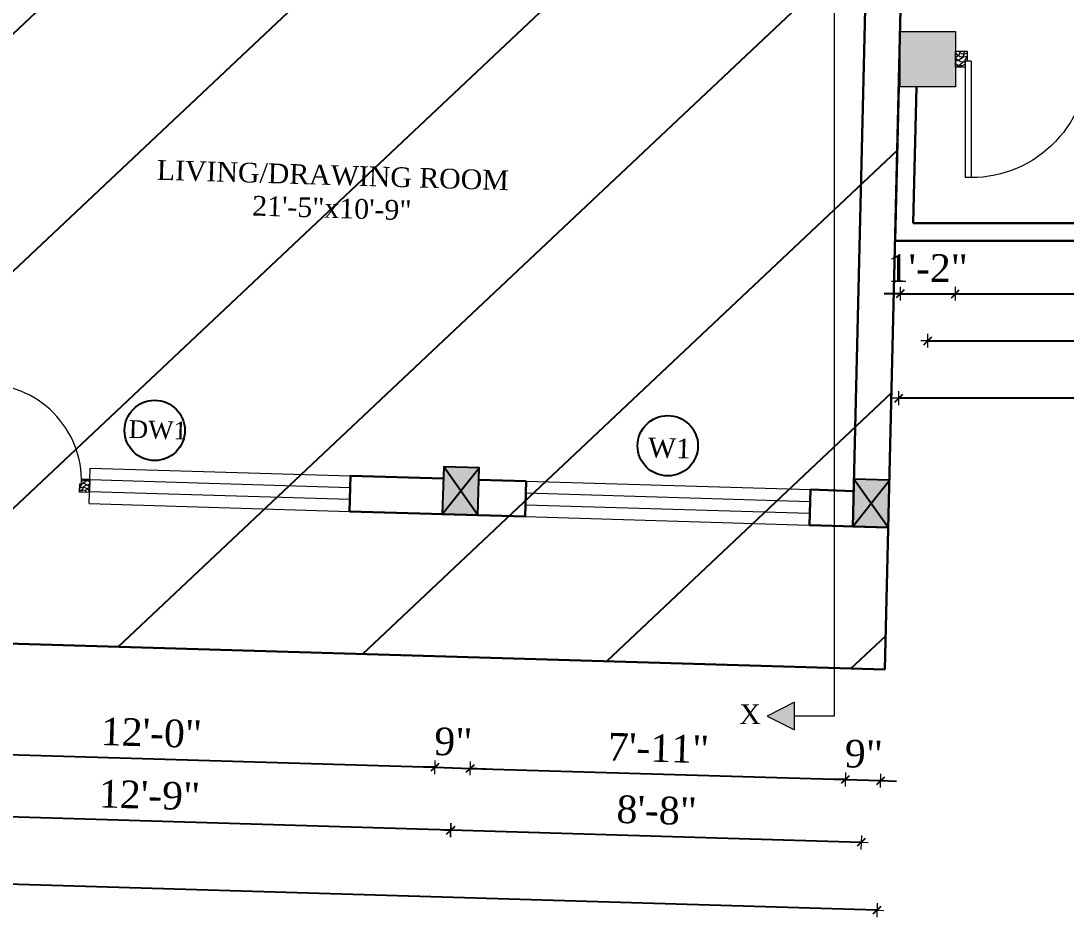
# Model space of a CAD drawing. Header units: inches. Extents: x 118399 to 125163, y -32081 to -26901.
# Drawn here: x 120166.6 to 120431.3, y -28211.9 to -27984.9 of the extents above; entities that cross this region are included whole.
import ezdxf

# ---------------------------------------------------------------- set-up
doc = ezdxf.new("R2010")
doc.units = ezdxf.units.IN
doc.header["$LTSCALE"] = 5
doc.header["$MEASUREMENT"] = 0
for name, color, linetype, lineweight in [('A-WALL', 7, 'Continuous', 9), ('Dimension', 7, 'Continuous', 18), ('DOOR', 62, 'Continuous', 0), ('Dw', 2, 'Continuous', 18)]:
    doc.layers.add(name, color=color, linetype=linetype, lineweight=lineweight)
doc.layers.add('dim line', color=7, linetype='Continuous', lineweight=15, true_color=0xfab2b2)
doc.layers.add('TEXT', color=6, linetype='Continuous')
doc.layers.add('WALL', color=7, linetype='Continuous')
doc.styles.add('ordinary', font='times.ttf')
doc.dimstyles.new('Copy of 96', dxfattribs={"dimtxt": 7, "dimasz": 4, "dimexe": 0.5, "dimexo": 0.5, "dimgap": 3, "dimtad": 1, "dimdec": 1, "dimzin": 11, "dimdsep": 46, "dimlunit": 4, "dimtxsty": 'ordinary', "dimblk": 'OBLIQUE', "dimcen": 0.09, "dimse1": 1, "dimse2": 1, "dimclrt": 6, "dimazin": 0, "dimtfac": 1, "dimtdec": 1, "dimtix": 1, "dimtmove": 2, "dimatfit": 3, "dimldrblk": 'leader', "dimfxl": 0.5, "dimfxlon": 1, "dimtolj": 1, "dimtzin": 0, "dimarcsym": 0})

# ---------------------------------------------------------------- blocks, each defined once
blk = doc.blocks.new('C1a')
at = {"color": 1, "ltscale": 5}
for p, q in [((18657.75, 4625.76), (18648.75, 4625.76)), ((18648.75, 4625.76), (18648.82, 4613.76)), ((18657.82, 4613.76), (18657.75, 4625.76)), ((18648.82, 4613.76), (18657.82, 4613.76))]:
    blk.add_line(p, q, dxfattribs=at)
blk = doc.blocks.new('A$C27B36B59')
at = {"layer": 'DOOR'}
for p, q in [((0, 4), (0, 0)), ((2.5, 4), (0, 4)), ((2.5, 2.5), (2.5, 4)), ((0, 0), (3, 0)), ((3, 2.5), (2.5, 2.5)), ((3, 0), (3, 2.5))]:
    blk.add_line(p, q, dxfattribs=at)
for centre, radius, start, end in [((-1.4, -0.54), 4.75, 22.1411, 72.838), ((1.34, 2.09), 1.64, 45.138, 144.8948), ((2.21, 0.3), 2.49, 83.3149, 152.658), ((0.13, 0.37), 2.05, 349.4875, 93.6805), ((1.96, -0.47), 2.01, 58.7447, 166.495), ((-0.06, 0.32), 1.13, 343.542, 86.947), ((2.08, -0.4), 1.17, 38.2816, 160.1519)]:
    blk.add_arc(centre, radius, start, end, dxfattribs=at)
blk = doc.blocks.new('D2')
at = {"layer": 'DOOR'}
for p, q in [((74473.95, 24047.59), (74473.95, 24018.09)), ((74473.95, 24047.59), (74475.45, 24047.59)), ((74475.45, 24047.59), (74475.45, 24018.13))]:
    blk.add_line(p, q, dxfattribs=at)
blk.add_arc((74473.95, 24047.59), 29.5, 180, 272.9146, dxfattribs=at)
at = {"layer": 'DOOR', "xscale": -1, "rotation": 180}
blk.add_blockref('A$C27B36B59', (74441.95, 24050.09), dxfattribs=at)
at = {"layer": 'DOOR', "rotation": 180}
blk.add_blockref('A$C27B36B59', (74477.95, 24050.09), dxfattribs=at)
blk = doc.blocks.new('oblique')
at = {"color": 0, "lineweight": -2}
blk.add_line((0.25, 0.25), (-0.25, -0.25), dxfattribs=at)
at = {"layer": 'dim line', "lineweight": 9}
for p, q in [((-0.4375, 0), (0.4375, 0)), ((0, 0.4375), (0, -0.4375))]:
    blk.add_line(p, q, dxfattribs=at)
blk = doc.blocks.new('*D5312')
at = {"layer": 'A-WALL', "color": 0, "lineweight": -2, "ltscale": 50, "transparency": 16777216}
blk.add_line((120379.37, -28192.97), (120275.42, -28189.87), dxfattribs=at)
at = {"layer": 'Defpoints', "color": 0, "ltscale": 50, "transparency": 16777216}
for p in [(120277.8, -28109.97), (120381.75, -28113.08), (120275.42, -28189.87)]:
    blk.add_point(p, dxfattribs=at)
at = {"layer": 'A-WALL', "color": 0, "lineweight": -2, "ltscale": 50, "transparency": 16777216, "xscale": 4, "yscale": 4, "zscale": 4}
for p, rotation in [((120275.42, -28189.87), 178.2899854279538), ((120379.37, -28192.97), 358.2899854279538)]:
    blk.add_blockref('oblique', p, dxfattribs=dict(at, rotation=rotation))
at = {"layer": 'A-WALL', "color": 6, "ltscale": 50, "transparency": 16777216, "insert": (120327.59, -28184.86), "char_height": 7, "attachment_point": 5, "rotation": 358.29, "style": 'ordinary'}
blk.add_mtext('\\A1;8\'-8"', dxfattribs=at)
blk = doc.blocks.new('_OBLIQUE')
at = {"color": 0, "linetype": 'ByBlock'}
blk.add_line((-0.5, -0.5), (0.5, 0.5), dxfattribs=at)
blk = doc.blocks.new('leader')
at = {"layer": 'Dimension'}
for p, q in [((0, -4.328), (0, 4.328)), ((-4.424, 0), (4.424, 0))]:
    blk.add_line(p, q, dxfattribs=at)
blk = doc.blocks.new('*D5313')
at = {"layer": 'A-WALL', "color": 0, "lineweight": -2, "ltscale": 50, "transparency": 16777216}
blk.add_line((120275.42, -28189.87), (120122.48, -28185.3), dxfattribs=at)
at = {"layer": 'Defpoints', "color": 0, "ltscale": 50, "transparency": 16777216}
for p in [(120124.87, -28105.41), (120277.8, -28109.97), (120122.48, -28185.3)]:
    blk.add_point(p, dxfattribs=at)
at = {"layer": 'A-WALL', "color": 0, "lineweight": -2, "ltscale": 50, "transparency": 16777216, "xscale": 4, "yscale": 4, "zscale": 4}
for p, rotation in [((120122.48, -28185.3), 178.2899854279599), ((120275.42, -28189.87), 358.2899854279599)]:
    blk.add_blockref('oblique', p, dxfattribs=dict(at, rotation=rotation))
at = {"layer": 'A-WALL', "color": 6, "ltscale": 50, "transparency": 16777216, "insert": (120199.15, -28181.01), "char_height": 7, "attachment_point": 5, "rotation": 358.29, "style": 'ordinary'}
blk.add_mtext('\\A1;12\'-9"', dxfattribs=at)
blk = doc.blocks.new('*D5316')
at = {"layer": 'A-WALL', "color": 0, "lineweight": -2, "ltscale": 50, "transparency": 16777216}
blk.add_line((120383.36, -28210.12), (119810.61, -28193.02), dxfattribs=at)
at = {"layer": 'Defpoints', "color": 0, "ltscale": 50, "transparency": 16777216}
for p in [(119813.51, -28096.11), (120386.25, -28113.21), (119810.61, -28193.02)]:
    blk.add_point(p, dxfattribs=at)
at = {"layer": 'A-WALL', "color": 0, "lineweight": -2, "ltscale": 50, "transparency": 16777216, "xscale": 4, "yscale": 4, "zscale": 4}
for p, rotation in [((119810.61, -28193.02), 178.2899854279599), ((120383.36, -28210.12), 358.2899854279599)]:
    blk.add_blockref('oblique', p, dxfattribs=dict(at, rotation=rotation))
at = {"layer": 'A-WALL', "color": 6, "ltscale": 50, "transparency": 16777216, "insert": (120097.18, -28195), "char_height": 7, "attachment_point": 5, "rotation": 358.29, "style": 'ordinary'}
blk.add_mtext('\\A1;47\'-9"', dxfattribs=at)
blk = doc.blocks.new('*D5341')
at = {"layer": 'A-WALL', "color": 0, "lineweight": -2, "ltscale": 50, "transparency": 16777216}
blk.add_line((120127.45, -28169.64), (120271.39, -28173.94), dxfattribs=at)
at = {"layer": 'Defpoints', "color": 0, "ltscale": 50, "transparency": 16777216}
for p in [(120129.37, -28105.54), (120273.3, -28109.84), (120271.39, -28173.94)]:
    blk.add_point(p, dxfattribs=at)
at = {"layer": 'A-WALL', "color": 0, "lineweight": -2, "ltscale": 50, "transparency": 16777216, "xscale": 4, "yscale": 4, "zscale": 4}
for p, rotation in [((120127.45, -28169.64), 178.2899854279599), ((120271.39, -28173.94), 358.2899854279599)]:
    blk.add_blockref('oblique', p, dxfattribs=dict(at, rotation=rotation))
at = {"layer": 'A-WALL', "color": 6, "ltscale": 50, "transparency": 16777216, "insert": (120199.62, -28165.23), "char_height": 7, "attachment_point": 5, "rotation": 358.29, "style": 'ordinary'}
blk.add_mtext('\\A1;12\'-0"', dxfattribs=at)
blk = doc.blocks.new('*D5342')
at = {"layer": 'A-WALL', "color": 0, "lineweight": -2, "ltscale": 50, "transparency": 16777216}
for p, q in [((120271.39, -28173.94), (120267.39, -28173.82)), ((120271.39, -28173.94), (120280.39, -28174.21)), ((120280.39, -28174.21), (120284.38, -28174.33))]:
    blk.add_line(p, q, dxfattribs=at)
at = {"layer": 'Defpoints', "color": 0, "ltscale": 50, "transparency": 16777216}
for p in [(120273.3, -28109.84), (120282.3, -28110.11), (120280.39, -28174.21)]:
    blk.add_point(p, dxfattribs=at)
at = {"layer": 'A-WALL', "color": 0, "lineweight": -2, "ltscale": 50, "transparency": 16777216, "xscale": 4, "yscale": 4, "zscale": 4}
for p, rotation in [((120271.39, -28173.94), 358.2899854279599), ((120280.39, -28174.21), 178.2899854279599)]:
    blk.add_blockref('oblique', p, dxfattribs=dict(at, rotation=rotation))
at = {"layer": 'A-WALL', "color": 6, "ltscale": 50, "transparency": 16777216, "insert": (120276.08, -28167.5), "char_height": 7, "attachment_point": 5, "rotation": 358.29, "style": 'ordinary'}
blk.add_mtext('\\A1;9"', dxfattribs=at)
blk = doc.blocks.new('*D5343')
at = {"layer": 'A-WALL', "color": 0, "lineweight": -2, "ltscale": 50, "transparency": 16777216}
blk.add_line((120280.39, -28174.21), (120375.34, -28177.04), dxfattribs=at)
at = {"layer": 'Defpoints', "color": 0, "ltscale": 50, "transparency": 16777216}
for p in [(120282.3, -28110.11), (120377.26, -28112.94), (120375.34, -28177.04)]:
    blk.add_point(p, dxfattribs=at)
at = {"layer": 'A-WALL', "color": 0, "lineweight": -2, "ltscale": 50, "transparency": 16777216, "xscale": 4, "yscale": 4, "zscale": 4}
for p, rotation in [((120280.39, -28174.21), 178.2899854279599), ((120375.34, -28177.04), 358.2899854279599)]:
    blk.add_blockref('oblique', p, dxfattribs=dict(at, rotation=rotation))
at = {"layer": 'A-WALL', "color": 6, "ltscale": 50, "transparency": 16777216, "insert": (120328.06, -28169.06), "char_height": 7, "attachment_point": 5, "rotation": 358.29, "style": 'ordinary'}
blk.add_mtext('\\A1;7\'-11"', dxfattribs=at)
blk = doc.blocks.new('*D5344')
at = {"layer": 'A-WALL', "color": 0, "lineweight": -2, "ltscale": 50, "transparency": 16777216}
for p, q in [((120375.34, -28177.04), (120371.34, -28176.92)), ((120375.34, -28177.04), (120384.34, -28177.31)), ((120384.34, -28177.31), (120388.34, -28177.43))]:
    blk.add_line(p, q, dxfattribs=at)
at = {"layer": 'Defpoints', "color": 0, "ltscale": 50, "transparency": 16777216}
for p in [(120377.26, -28112.94), (120386.25, -28113.21), (120384.34, -28177.31)]:
    blk.add_point(p, dxfattribs=at)
at = {"layer": 'A-WALL', "color": 0, "lineweight": -2, "ltscale": 50, "transparency": 16777216, "xscale": 4, "yscale": 4, "zscale": 4}
for p, rotation in [((120375.34, -28177.04), 358.2899854279599), ((120384.34, -28177.31), 178.2899854279599)]:
    blk.add_blockref('oblique', p, dxfattribs=dict(at, rotation=rotation))
at = {"layer": 'A-WALL', "color": 6, "ltscale": 50, "transparency": 16777216, "insert": (120380.04, -28170.61), "char_height": 7, "attachment_point": 5, "rotation": 358.29, "style": 'ordinary'}
blk.add_mtext('\\A1;9"', dxfattribs=at)
blk = doc.blocks.new('x-x')
at = {"ltscale": 5}
for points in [[(11364.03, -701.52), (11364.03, -694.51), (11357.15, -698.09)], [(11364.03, -1135.52), (11364.03, -1128.51), (11357.15, -1132.09)]]:
    blk.add_hatch(color=256, dxfattribs=at).paths.add_polyline_path(points)
for p, q in [((11364.03, -694.51), (11357.15, -698.09)), ((11364.03, -701.52), (11364.03, -694.51)), ((11357.15, -698.09), (11364.03, -701.52)), ((11374.13, -698.09), (11364.03, -698.09)), ((11374.13, -698.09), (11374.13, -1132.09)), ((11364.03, -1128.51), (11357.15, -1132.09)), ((11364.03, -1135.52), (11364.03, -1128.51)), ((11357.15, -1132.09), (11364.03, -1135.52)), ((11374.13, -1132.09), (11364.03, -1132.09))]:
    blk.add_line(p, q, dxfattribs=at)
at = {"layer": 'A-WALL', "color": 1, "ltscale": 5}
blk.add_line((11374.13, -1120.09), (11374.13, -1132.09), dxfattribs=at)
at = {"layer": 'TEXT', "style": 'ordinary'}
for p in [(11350.08, -700.97), (11350.08, -1134.1)]:
    blk.add_text('X', height=5, dxfattribs=at).set_placement(p)
blk = doc.blocks.new('*D5382')
at = {"layer": 'A-WALL', "color": 0, "lineweight": -2, "ltscale": 5, "transparency": 16777216}
blk.add_line((120817.88, -28001.62), (120817.88, -28101.21), dxfattribs=at)
at = {"layer": 'Defpoints', "color": 0, "ltscale": 5, "transparency": 16777216}
for p in [(120756.02, -28001.62), (120386.54, -28101.21), (120817.88, -28101.21)]:
    blk.add_point(p, dxfattribs=at)
at = {"layer": 'A-WALL', "color": 0, "lineweight": -2, "ltscale": 5, "transparency": 16777216, "xscale": 4, "yscale": 4, "zscale": 4}
for p, rotation in [((120817.88, -28001.62), 90), ((120817.88, -28101.21), 270)]:
    blk.add_blockref('oblique', p, dxfattribs=dict(at, rotation=rotation))
at = {"layer": 'A-WALL', "color": 6, "ltscale": 5, "transparency": 16777216, "insert": (120811.32, -28051.42), "char_height": 7, "attachment_point": 5, "rotation": 90, "style": 'ordinary'}
blk.add_mtext('\\A1;8\'-4"', dxfattribs=at)
blk = doc.blocks.new('*D5383')
at = {"layer": 'A-WALL', "color": 0, "lineweight": -2, "ltscale": 5, "transparency": 16777216}
for p, q in [((120817.88, -28101.21), (120817.88, -28097.21)), ((120817.88, -28101.21), (120817.88, -28113.21)), ((120817.88, -28113.21), (120817.88, -28117.21))]:
    blk.add_line(p, q, dxfattribs=at)
at = {"layer": 'Defpoints', "color": 0, "ltscale": 5, "transparency": 16777216}
for p in [(120386.54, -28101.21), (120386.25, -28113.21), (120817.88, -28113.21)]:
    blk.add_point(p, dxfattribs=at)
at = {"layer": 'A-WALL', "color": 0, "lineweight": -2, "ltscale": 5, "transparency": 16777216, "xscale": 4, "yscale": 4, "zscale": 4}
for p, rotation in [((120817.88, -28101.21), 270), ((120817.88, -28113.21), 90)]:
    blk.add_blockref('oblique', p, dxfattribs=dict(at, rotation=rotation))
at = {"layer": 'A-WALL', "color": 6, "ltscale": 5, "transparency": 16777216, "insert": (120811.32, -28107.21), "char_height": 7, "attachment_point": 5, "rotation": 90, "style": 'ordinary'}
blk.add_mtext('\\A1;1\'-0"', dxfattribs=at)
blk = doc.blocks.new('*D5384')
at = {"layer": 'A-WALL', "color": 0, "lineweight": -2, "ltscale": 5, "transparency": 16777216}
blk.add_line((120832.84, -27994.62), (120832.84, -28107.08), dxfattribs=at)
at = {"layer": 'Defpoints', "color": 0, "ltscale": 5, "transparency": 16777216}
for p in [(120749.02, -27994.62), (120381.9, -28107.08), (120832.84, -28107.08)]:
    blk.add_point(p, dxfattribs=at)
at = {"layer": 'A-WALL', "color": 0, "lineweight": -2, "ltscale": 5, "transparency": 16777216, "xscale": 4, "yscale": 4, "zscale": 4}
for p, rotation in [((120832.84, -27994.62), 90), ((120832.84, -28107.08), 270)]:
    blk.add_blockref('oblique', p, dxfattribs=dict(at, rotation=rotation))
at = {"layer": 'A-WALL', "color": 6, "ltscale": 5, "transparency": 16777216, "insert": (120826.27, -28050.85), "char_height": 7, "attachment_point": 5, "rotation": 90, "style": 'ordinary'}
blk.add_mtext('\\A1;9\'-4"', dxfattribs=at)
blk = doc.blocks.new('*D5385')
at = {"layer": 'A-WALL', "color": 0, "lineweight": -2, "ltscale": 5, "transparency": 16777216}
blk.add_line((120846.79, -28001.62), (120846.79, -28113.21), dxfattribs=at)
at = {"layer": 'Defpoints', "color": 0, "ltscale": 5, "transparency": 16777216}
for p in [(120756.02, -28001.62), (120386.25, -28113.21), (120846.79, -28113.21)]:
    blk.add_point(p, dxfattribs=at)
at = {"layer": 'A-WALL', "color": 0, "lineweight": -2, "ltscale": 5, "transparency": 16777216, "xscale": 4, "yscale": 4, "zscale": 4}
for p, rotation in [((120846.79, -28001.62), 90), ((120846.79, -28113.21), 270)]:
    blk.add_blockref('oblique', p, dxfattribs=dict(at, rotation=rotation))
at = {"layer": 'A-WALL', "color": 6, "ltscale": 5, "transparency": 16777216, "insert": (120840.22, -28057.42), "char_height": 7, "attachment_point": 5, "rotation": 90, "style": 'ordinary'}
blk.add_mtext('\\A1;9\'-4"', dxfattribs=at)
blk = doc.blocks.new('*D5386')
at = {"layer": 'A-WALL', "color": 0, "lineweight": -2, "ltscale": 50, "transparency": 16777216}
for p, q in [((120389.23, -28054.02), (120385.23, -28054.02)), ((120389.23, -28054.02), (120403.23, -28054.02)), ((120403.23, -28054.02), (120407.23, -28054.02))]:
    blk.add_line(p, q, dxfattribs=at)
at = {"layer": 'Defpoints', "color": 0, "ltscale": 50, "transparency": 16777216}
for p in [(120389.23, -28001.62), (120403.23, -28001.62), (120403.23, -28054.02)]:
    blk.add_point(p, dxfattribs=at)
at = {"layer": 'A-WALL', "color": 0, "lineweight": -2, "ltscale": 50, "transparency": 16777216, "xscale": 4, "yscale": 4, "zscale": 4}
blk.add_blockref('oblique', (120389.23, -28054.02), dxfattribs=at)
at = {"layer": 'A-WALL', "color": 0, "lineweight": -2, "ltscale": 50, "transparency": 16777216, "xscale": 4, "yscale": 4, "zscale": 4, "rotation": 180}
blk.add_blockref('oblique', (120403.23, -28054.02), dxfattribs=at)
at = {"layer": 'A-WALL', "color": 6, "ltscale": 50, "transparency": 16777216, "insert": (120396.23, -28047.52), "char_height": 7, "attachment_point": 5, "style": 'ordinary'}
blk.add_mtext('\\A1;1\'-2"', dxfattribs=at)
blk = doc.blocks.new('*D5387')
at = {"layer": 'A-WALL', "color": 0, "lineweight": -2, "ltscale": 5, "transparency": 16777216}
blk.add_line((120403.23, -28054.02), (120513.44, -28054.02), dxfattribs=at)
at = {"layer": 'Defpoints', "color": 0, "ltscale": 5, "transparency": 16777216}
for p in [(120403.23, -28001.62), (120513.44, -28001.62), (120513.44, -28054.02)]:
    blk.add_point(p, dxfattribs=at)
at = {"layer": 'A-WALL', "color": 0, "lineweight": -2, "ltscale": 5, "transparency": 16777216, "xscale": 4, "yscale": 4, "zscale": 4, "rotation": 180}
blk.add_blockref('oblique', (120403.23, -28054.02), dxfattribs=at)
at = {"layer": 'A-WALL', "color": 0, "lineweight": -2, "ltscale": 5, "transparency": 16777216, "xscale": 4, "yscale": 4, "zscale": 4}
blk.add_blockref('oblique', (120513.44, -28054.02), dxfattribs=at)
at = {"layer": 'A-WALL', "color": 6, "ltscale": 5, "transparency": 16777216, "insert": (120458.33, -28047.45), "char_height": 7, "attachment_point": 5, "style": 'ordinary'}
blk.add_mtext('\\A1;9\'-2"', dxfattribs=at)
blk = doc.blocks.new('*D5351')
at = {"layer": 'A-WALL', "color": 0, "lineweight": -2, "ltscale": 5, "transparency": 16777216}
blk.add_line((120396.23, -28065.92), (120520.44, -28065.92), dxfattribs=at)
at = {"layer": 'Defpoints', "color": 0, "ltscale": 5, "transparency": 16777216}
for p in [(120396.23, -27994.62), (120520.44, -27994.62), (120520.44, -28065.92)]:
    blk.add_point(p, dxfattribs=at)
at = {"layer": 'A-WALL', "color": 0, "lineweight": -2, "ltscale": 5, "transparency": 16777216, "xscale": 4, "yscale": 4, "zscale": 4, "rotation": 180}
blk.add_blockref('oblique', (120396.23, -28065.92), dxfattribs=at)
at = {"layer": 'A-WALL', "color": 0, "lineweight": -2, "ltscale": 5, "transparency": 16777216, "xscale": 4, "yscale": 4, "zscale": 4}
blk.add_blockref('oblique', (120520.44, -28065.92), dxfattribs=at)
at = {"layer": 'A-WALL', "color": 6, "ltscale": 5, "transparency": 16777216, "insert": (120458.33, -28059.36), "char_height": 7, "attachment_point": 5, "style": 'ordinary'}
blk.add_mtext('\\A1;10\'-4"', dxfattribs=at)
blk = doc.blocks.new('*D5355')
at = {"layer": 'A-WALL', "color": 0, "lineweight": -2, "ltscale": 5, "transparency": 16777216}
blk.add_line((120755.69, -28080.47), (120388.9, -28080.47), dxfattribs=at)
at = {"layer": 'Defpoints', "color": 0, "ltscale": 5, "transparency": 16777216}
for p in [(120388.9, -28001.62), (120755.69, -28001.62), (120388.9, -28080.47)]:
    blk.add_point(p, dxfattribs=at)
at = {"layer": 'A-WALL', "color": 0, "lineweight": -2, "ltscale": 5, "transparency": 16777216, "xscale": 4, "yscale": 4, "zscale": 4, "rotation": 180}
blk.add_blockref('oblique', (120388.9, -28080.47), dxfattribs=at)
at = {"layer": 'A-WALL', "color": 0, "lineweight": -2, "ltscale": 5, "transparency": 16777216, "xscale": 4, "yscale": 4, "zscale": 4}
blk.add_blockref('oblique', (120755.69, -28080.47), dxfattribs=at)
at = {"layer": 'A-WALL', "color": 6, "ltscale": 5, "transparency": 16777216, "insert": (120572.3, -28073.9), "char_height": 7, "attachment_point": 5, "style": 'ordinary'}
blk.add_mtext('\\A1;30\'-7"', dxfattribs=at)

msp = doc.modelspace()

# ---------------------------------------------------------------- hatches: boundary and pattern name
at = {"layer": 'WALL', "linetype": 'ByBlock', "ltscale": 5, "true_color": 0xf8991e}
h = msp.add_hatch(dxfattribs=at)
h.set_pattern_fill('ANSI31', color=30, scale=350, angle=-1.71)
h.set_pattern_definition([(43.29, (113459.694, -24627.46), (-29.99899, 31.8453), [])])
h.paths.add_polyline_path([(119792, -28131.49), (120036.94, -27728.62), (120395.22, -27739.31), (120385.4, -28149.2)])
h = msp.add_hatch(color=30, dxfattribs=at)
h.dxf.hatch_style = 1
h.paths.add_polyline_path([(120389.23, -27987.62), (120389.23, -28001.62), (120403.23, -28001.62), (120403.23, -27987.62)])
h = msp.add_hatch(color=30, dxfattribs=at)
h.dxf.hatch_style = 1
h.paths.add_polyline_path([(120277.98, -28103.98), (120273.3, -28109.84), (120282.3, -28110.11)])
h.paths.add_polyline_path([(120282.3, -28110.11), (120282.66, -28098.11), (120277.98, -28103.98)])
h.paths.add_polyline_path([(120277.98, -28103.98), (120282.66, -28098.11), (120273.66, -28097.84)])
h.paths.add_polyline_path([(120273.66, -28097.84), (120273.3, -28109.84), (120277.98, -28103.98)])
h = msp.add_hatch(color=30, dxfattribs=at)
h.dxf.hatch_style = 1
h.paths.add_polyline_path([(120386.25, -28113.21), (120381.9, -28107.08), (120377.26, -28112.94)])
h.paths.add_polyline_path([(120386.25, -28113.21), (120386.54, -28101.21), (120381.9, -28107.08)])
h.paths.add_polyline_path([(120386.54, -28101.21), (120377.54, -28100.95), (120381.9, -28107.08)])
h.paths.add_polyline_path([(120381.9, -28107.08), (120377.54, -28100.95), (120377.26, -28112.94)])

# ---------------------------------------------------------------- linework, layer by layer
at = {"color": 1, "ltscale": 5}
for p, q in [((120273.3, -28109.84), (120282.66, -28098.11)), ((120282.3, -28110.11), (120273.66, -28097.84)), ((120377.26, -28112.94), (120386.54, -28101.21)), ((120386.25, -28113.21), (120377.54, -28100.95))]:
    msp.add_line(p, q, dxfattribs=at)
at = {"layer": 'A-WALL', "lineweight": 30}
for p, q in [((120377.26, -28112.94), (120380.64, -27969.98)), ((120385.4, -28149.2), (120389.64, -27970.25)), ((120388.9, -28001.62), (120387.97, -28040.62)), ((120393.4, -28001.62), (120392.58, -28036.12)), ((120728.37, -28036.12), (120392.58, -28036.12)), ((120730.82, -28040.62), (120387.97, -28040.62)), ((120249.81, -28109.14), (120250.08, -28100.14)), ((120250.08, -28100.14), (120273.57, -28100.84)), ((120282.57, -28101.11), (120294.56, -28101.47)), ((120294.29, -28110.47), (120294.56, -28101.47)), ((120366.26, -28112.61), (120366.53, -28103.62)), ((120366.53, -28103.62), (120377.47, -28104)), ((120249.81, -28109.14), (120294.29, -28110.47)), ((120366.26, -28112.61), (120386.25, -28113.21)), ((119792, -28131.49), (120385.4, -28149.2))]:
    msp.add_line(p, q, dxfattribs=at)
at = {"layer": 'A-WALL', "ltscale": 5}
msp.add_lwpolyline([(120389.23, -27987.62), (120403.23, -27987.62), (120403.23, -28001.62), (120389.23, -28001.62)], close=True, dxfattribs=at)
at = {"layer": 'Dw', "color": 3}
for p, q in [((120183.84, -28107.17), (120184.11, -28098.17)), ((120184.11, -28098.17), (120250.08, -28100.14)), ((120249.99, -28103.14), (120184.02, -28101.17)), ((120294.56, -28101.47), (120366.53, -28103.62)), ((120249.9, -28106.14), (120183.93, -28104.17)), ((120294.45, -28104.47), (120366.42, -28106.62)), ((120294.45, -28104.47), (120366.42, -28106.62)), ((120183.84, -28107.17), (120249.81, -28109.14)), ((120294.36, -28107.47), (120366.33, -28109.62)), ((120294.27, -28110.47), (120366.24, -28112.61))]:
    msp.add_line(p, q, dxfattribs=at)
at = {"layer": 'TEXT'}
for centre in [(120200.46, -28088.63), (120330.4, -28092.51)]:
    msp.add_circle(centre, 7.64, dxfattribs=at)
at = {"layer": 'WALL', "color": 2, "linetype": 'ByBlock', "ltscale": 5}
for points in [[(120273.3, -28109.84), (120282.3, -28110.11), (120282.66, -28098.11), (120273.66, -28097.84)], [(120377.54, -28100.95), (120377.26, -28112.94), (120386.25, -28113.21), (120386.54, -28101.21)]]:
    msp.add_lwpolyline(points, close=True, dxfattribs=at)

# ---------------------------------------------------------------- block references
at = {"layer": 'A-WALL', "color": 1}
msp.add_blockref('x-x', (108998.42, -27028.9), dxfattribs=at)
at = {"layer": 'WALL', "color": 2, "linetype": 'ByBlock', "xscale": -1, "rotation": 359.9999999998169}
msp.add_blockref('D2', (194881.18, -52042.71), dxfattribs=at)
at = {"layer": 'WALL', "color": 2, "linetype": 'ByBlock', "xscale": 0.8332999999984168, "yscale": 0.8333000000002357, "zscale": 0.8333, "rotation": 178.2899854279543}
msp.add_blockref('D2', (182786.82, -9923.43), dxfattribs=at)
at = {"layer": 'WALL', "color": 2, "linetype": 'ByBlock', "ltscale": 5, "rotation": 358.2899854279544}
msp.add_blockref('C1a', (101599.06, -32168.15), dxfattribs=at)

# ---------------------------------------------------------------- texts
at = {"layer": 'TEXT', "style": 'ordinary'}
for s, height, p in [('DW1', 4.5, (120193.84, -28090.51)), ('W1', 5, (120325.28, -28095.42))]:
    msp.add_text(s, height=height, rotation=358.2904, dxfattribs=at).set_placement(p)
at = {"layer": 'TEXT', "insert": (120245.25, -28034.89), "char_height": 5, "attachment_point": 8, "rotation": 358.2896, "style": 'ordinary'}
msp.add_mtext_dynamic_manual_height_columns('LIVING/DRAWING ROOM\\P21\'-5"x10\'-9"', width=101.5687, gutter_width=1720.72, heights=[0], dxfattribs=at)

# ---------------------------------------------------------------- dimensions: what is measured, and where the dimension line sits
at = {"layer": 'A-WALL', "ltscale": 5}
for base, p1, p2, picture, middle in [((120832.84, -28107.08), (120749.02, -27994.62), (120381.9, -28107.08), '*D5384', (120826.27, -28050.85)), ((120846.79, -28113.21), (120756.02, -28001.62), (120386.25, -28113.21), '*D5385', (120840.22, -28057.42)), ((120817.88, -28101.21), (120756.02, -28001.62), (120386.54, -28101.21), '*D5382', (120811.32, -28051.42)), ((120817.88, -28113.21), (120386.54, -28101.21), (120386.25, -28113.21), '*D5383', (120811.32, -28107.21))]:
    dim = msp.add_linear_dim(base=base, p1=p1, p2=p2, angle=90, dimstyle='Copy of 96', override={"dimdec": 0, "dimblk": 'oblique', "dimtdec": 0, "dimarcsym": 1}, dxfattribs=at)
    dim.commit()
    dim.dimension.update_dxf_attribs({"geometry": picture, "text_midpoint": middle})
for base, p1, p2, picture, middle in [((120520.44, -28065.92), (120396.23, -27994.62), (120520.44, -27994.62), '*D5351', (120458.33, -28059.36)), ((120388.9, -28080.47), (120755.69, -28001.62), (120388.9, -28001.62), '*D5355', (120572.3, -28073.9)), ((120513.44, -28054.02), (120403.23, -28001.62), (120513.44, -28001.62), '*D5387', (120458.33, -28047.45))]:
    dim = msp.add_linear_dim(base=base, p1=p1, p2=p2, dimstyle='Copy of 96', override={"dimdec": 0, "dimblk": 'oblique', "dimtdec": 0, "dimarcsym": 1}, dxfattribs=at)
    dim.commit()
    dim.dimension.update_dxf_attribs({"geometry": picture, "text_midpoint": middle})
at = {"layer": 'A-WALL', "ltscale": 50}
dim = msp.add_linear_dim(base=(120403.23, -28054.02), p1=(120389.23, -28001.62), p2=(120403.23, -28001.62), dimstyle='Copy of 96', override={"dimdec": 0, "dimblk": 'oblique', "dimtdec": 0, "dimarcsym": 1}, dxfattribs=at)
dim.commit()
dim.dimension.update_dxf_attribs({"geometry": '*D5386', "text_midpoint": (120396.23, -28047.52)})
for base, p1, p2, picture, middle in [((119810.61, -28193.02), (120386.25, -28113.21), (119813.51, -28096.11), '*D5316', (120097.18, -28195)), ((120122.48, -28185.3), (120277.8, -28109.97), (120124.87, -28105.41), '*D5313', (120199.15, -28181.01)), ((120271.39, -28173.94), (120129.37, -28105.54), (120273.3, -28109.84), '*D5341', (120199.62, -28165.23)), ((120280.39, -28174.21), (120273.3, -28109.84), (120282.3, -28110.11), '*D5342', (120276.08, -28167.5)), ((120375.34, -28177.04), (120282.3, -28110.11), (120377.26, -28112.94), '*D5343', (120328.06, -28169.06)), ((120384.34, -28177.31), (120377.26, -28112.94), (120386.25, -28113.21), '*D5344', (120380.04, -28170.61))]:
    dim = msp.add_linear_dim(base=base, p1=p1, p2=p2, angle=358.29, dimstyle='Copy of 96', override={"dimdec": 0, "dimblk": 'oblique', "dimtdec": 0, "dimarcsym": 1}, dxfattribs=at)
    dim.commit()
    dim.dimension.update_dxf_attribs({"geometry": picture, "text_midpoint": middle})
dim = msp.add_aligned_dim(p1=(120381.75, -28113.08), p2=(120277.8, -28109.97), distance=79.93, dimstyle='Copy of 96', override={"dimdec": 0, "dimblk": 'oblique', "dimtdec": 0, "dimarcsym": 1}, dxfattribs=at)
dim.commit()
dim.dimension.update_dxf_attribs({"geometry": '*D5312', "text_midpoint": (120327.59, -28184.86)})

doc.saveas('drawing.dxf')
